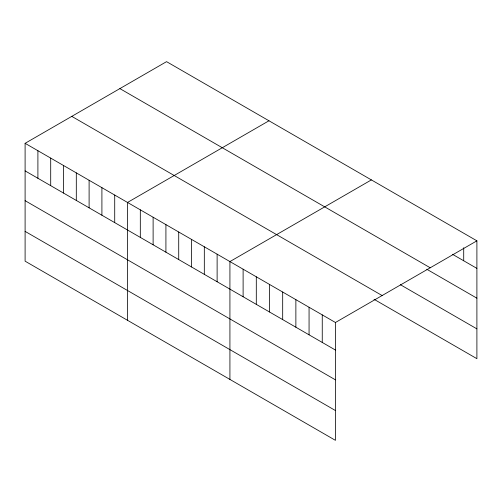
<?xml version="1.0" encoding="UTF-8"?>
<svg xmlns="http://www.w3.org/2000/svg" width="502" height="502" viewBox="0 0 502 502"><rect width="100%" height="100%" fill="white"/><g stroke="black" fill="none" stroke-linecap="round" stroke-linejoin="round"><path stroke-width="0.75" d="M25.1 143.321L335.443 322.497L335.443 440.348L25.1 261.172L25.1 143.321L166.557 61.652L476.9 240.828L476.9 358.679L374.021 299.28M268.972 120.781L127.514 202.45L127.514 320.301M371.386 179.904L229.922 261.58L229.922 379.43M335.443 322.497L476.9 240.828M452.497 254.301L476.9 268.388M119.878 88.603L430.22 267.779M426.782 269.248L476.9 298.182M400.401 284.716L476.9 328.879M71.78 116.37L382.122 295.546M25.1 170.881L335.443 350.057M25.1 200.681L335.443 379.851M25.1 231.378L335.443 410.554M463.71 247.756L463.71 260.77M322.253 314.88L322.253 342.439M309.063 307.268L309.063 334.828M295.873 299.65L295.873 327.21M282.682 292.038L282.682 319.598M269.492 284.421L269.492 311.98M256.302 276.809L256.302 304.369M243.112 269.191L243.112 296.751M217.121 254.188L217.121 281.748M204.32 246.796L204.32 274.356M191.519 239.404L191.519 266.964M178.718 232.012L178.718 259.572M165.917 224.62L165.917 252.18M153.116 217.234L153.116 244.794M140.315 209.842L140.315 237.402M114.713 195.058L114.713 222.618M101.912 187.666L101.912 215.226M89.105 180.274L89.105 207.834M76.304 172.889L76.304 200.449M63.503 165.497L63.503 193.057M50.702 158.105L50.702 185.665M37.901 150.713L37.901 178.273"/></g></svg>
